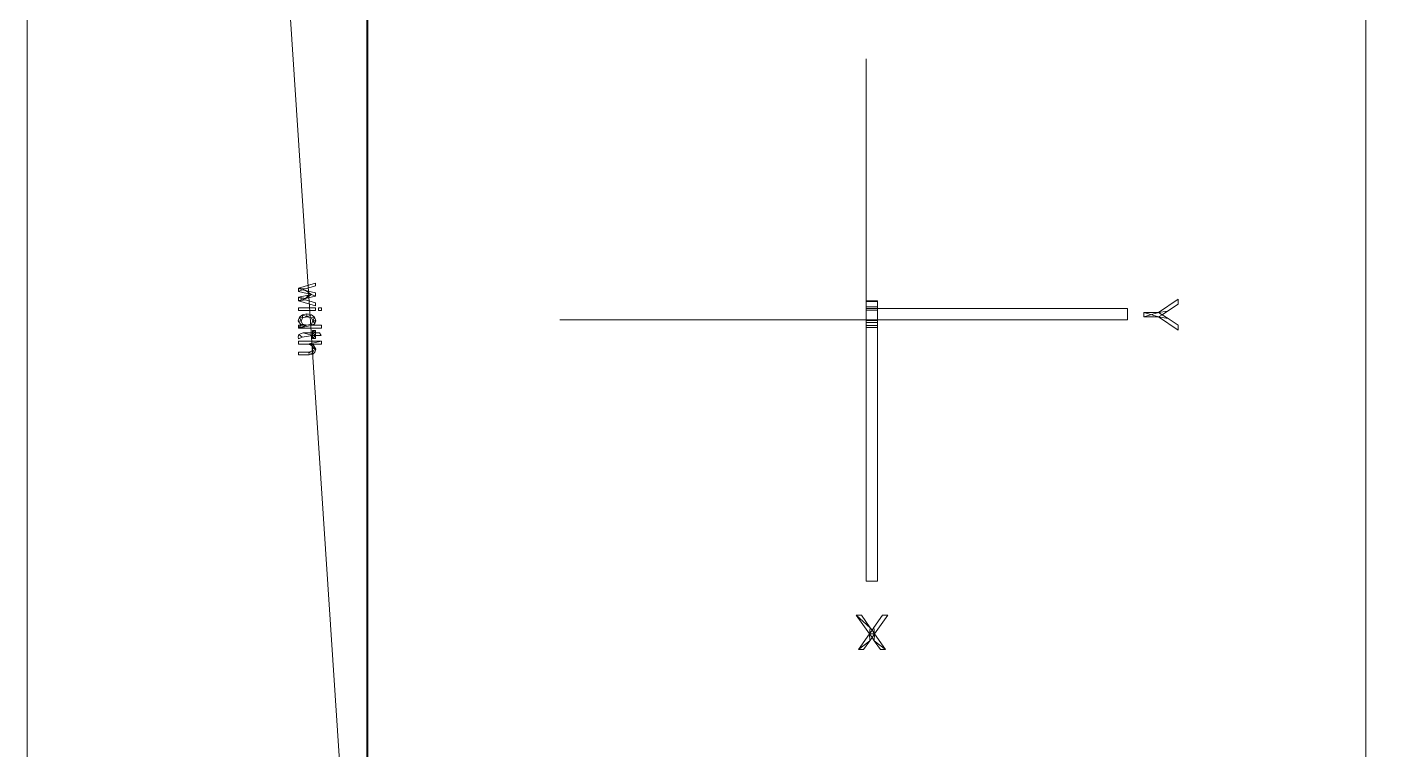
# Model space of a CAD drawing. Header units: millimetres. Extents: x -152400 to 152400, y -152400 to 152400.
# Drawn here: x -1639 to -441, y 2992 to 3628 of the extents above; entities that cross this region are included whole.
import ezdxf

# ---------------------------------------------------------------- set-up
doc = ezdxf.new("R2010")
doc.units = ezdxf.units.MM
for name, color, linetype, lineweight in [('A-FLOR', 192, 'Continuous', 15), ('A-GENM', 13, 'Continuous', 9), ('A-WALL', 113, 'Continuous', 15)]:
    doc.layers.add(name, color=color, linetype=linetype, lineweight=lineweight)

# ---------------------------------------------------------------- blocks, each defined once
blk = doc.blocks.new('7f4bebad787178e920c4c7aa11954aad24e457a1 - 7f4bebad787178e920c4c7aa11954aad24e457a1-2050850-Cover Sheet View')
at = {"layer": 'A-GENM'}
for p, q in [((0, -270), (0, 230)), ((-230, 0), (230, 0)), ((0, 0, 190), (0, 0, -210))]:
    blk.add_line(p, q, dxfattribs=at)
at = {"layer": 'A-GENM', "transparency": 33554458}
mesh = blk.add_polyface(dxfattribs=at)
corners = [(765, 440, 1870), (-765, 440, 1870), (-765, -440, 1870), (765, -440, 1870)]
mesh.append_faces([[corners[k] for k in face] for face in [(3, 0, 1, 2)]])
mesh = blk.add_polyface(dxfattribs=at)
corners = [(765, 440), (765, -440), (-765, -440), (-765, 440)]
mesh.append_faces([[corners[k] for k in face] for face in [(2, 3, 0, 1)]])
mesh = blk.add_polyface(dxfattribs=at)
corners = [(-765, 440, 1870), (765, 440, 1870), (765, 440), (-765, 440)]
mesh.append_faces([[corners[k] for k in face] for face in [(0, 1, 2, 3)]])
at = {"layer": 'A-GENM'}
mesh = blk.add_polyface(dxfattribs=at)
corners = [(-6.6, 244.6, 10), (-2.8, 244.6, 10), (-2.8, 257.3, 10), (9, 274.7, 10), (4.5, 274.7, 10), (-1.2, 265.8, 10), (-4.4, 260.7, 10), (-7.6, 265.4, 10), (-13.9, 274.7, 10), (-18.3, 274.7, 10), (-6.6, 257.3, 10)]
mesh.append_faces([[corners[k] for k in face] for face in [(2, 0, 1)]], dxfattribs={"vtx0": -1})
mesh.append_faces([[corners[k] for k in face] for face in [(6, 2, 5)]], dxfattribs={"vtx0": -1, "vtx1": -1})
mesh.append_faces([[corners[k] for k in face] for face in [(10, 6, 7)]], dxfattribs={"vtx0": -1, "vtx2": -1})
mesh.append_faces([[corners[k] for k in face] for face in [(10, 0, 2, 6)]], dxfattribs={"vtx1": -1, "vtx2": -1, "vtx3": -1})
mesh.append_faces([[corners[k] for k in face] for face in [(3, 4, 5, 2)]], dxfattribs={"vtx2": -1})
mesh.append_faces([[corners[k] for k in face] for face in [(7, 8, 9, 10)]], dxfattribs={"vtx3": -1})
mesh = blk.add_polyface(dxfattribs=at)
corners = [(-6.6, 244.6), (-6.6, 257.3), (-18.3, 274.7), (-13.9, 274.7), (-7.6, 265.4), (-4.4, 260.7), (-1.2, 265.8), (4.5, 274.7), (9, 274.7), (-2.8, 257.3), (-2.8, 244.6)]
mesh.append_faces([[corners[k] for k in face] for face in [(1, 10, 0)]], dxfattribs={"vtx0": -1})
mesh.append_faces([[corners[k] for k in face] for face in [(5, 1, 4)]], dxfattribs={"vtx0": -1, "vtx1": -1})
mesh.append_faces([[corners[k] for k in face] for face in [(9, 5, 6)]], dxfattribs={"vtx0": -1, "vtx2": -1})
mesh.append_faces([[corners[k] for k in face] for face in [(9, 10, 1, 5)]], dxfattribs={"vtx1": -1, "vtx2": -1, "vtx3": -1})
mesh.append_faces([[corners[k] for k in face] for face in [(2, 3, 4, 1)]], dxfattribs={"vtx2": -1})
mesh.append_faces([[corners[k] for k in face] for face in [(6, 7, 8, 9)]], dxfattribs={"vtx3": -1})
mesh = blk.add_polyface(dxfattribs=at)
corners = [(-18.3, 274.7, 10), (-13.9, 274.7, 10), (-13.9, 274.7), (-18.3, 274.7)]
mesh.append_faces([[corners[k] for k in face] for face in [(0, 1, 2, 3)]])
mesh = blk.add_polyface(dxfattribs=at)
corners = [(-6.6, 257.3, 10), (-18.3, 274.7, 10), (-18.3, 274.7), (-6.6, 257.3)]
mesh.append_faces([[corners[k] for k in face] for face in [(0, 1, 2, 3)]])
mesh = blk.add_polyface(dxfattribs=at)
corners = [(-13.9, 274.7, 10), (-7.6, 265.4, 10), (-7.6, 265.4), (-13.9, 274.7)]
mesh.append_faces([[corners[k] for k in face] for face in [(0, 1, 2, 3)]])
mesh = blk.add_polyface(dxfattribs=at)
corners = [(-7.6, 265.4, 10), (-4.4, 260.7, 10), (-4.4, 260.7), (-7.6, 265.4)]
mesh.append_faces([[corners[k] for k in face] for face in [(3, 0, 1, 2)]])
mesh = blk.add_polyface(dxfattribs=at)
corners = [(-4.4, 260.7, 10), (-1.2, 265.8, 10), (-1.2, 265.8), (-4.4, 260.7)]
mesh.append_faces([[corners[k] for k in face] for face in [(3, 0, 1, 2)]])
mesh = blk.add_polyface(dxfattribs=at)
corners = [(9, 274.7, 10), (-2.8, 257.3, 10), (-2.8, 257.3), (9, 274.7)]
mesh.append_faces([[corners[k] for k in face] for face in [(0, 1, 2, 3)]])
mesh = blk.add_polyface(dxfattribs=at)
corners = [(-1.2, 265.8, 10), (4.5, 274.7, 10), (4.5, 274.7), (-1.2, 265.8)]
mesh.append_faces([[corners[k] for k in face] for face in [(0, 1, 2, 3)]])
mesh = blk.add_polyface(dxfattribs=at)
corners = [(4.5, 274.7, 10), (9, 274.7, 10), (9, 274.7), (4.5, 274.7)]
mesh.append_faces([[corners[k] for k in face] for face in [(3, 0, 1, 2)]])
mesh = blk.add_polyface(dxfattribs=at)
corners = [(-6.6, 244.6, 10), (-6.6, 257.3, 10), (-6.6, 257.3), (-6.6, 244.6)]
mesh.append_faces([[corners[k] for k in face] for face in [(0, 1, 2, 3)]])
mesh = blk.add_polyface(dxfattribs=at)
corners = [(-2.8, 257.3, 10), (-2.8, 244.6, 10), (-2.8, 244.6), (-2.8, 257.3)]
mesh.append_faces([[corners[k] for k in face] for face in [(0, 1, 2, 3)]])
mesh = blk.add_polyface(dxfattribs=at)
corners = [(-2.8, 244.6, 10), (-6.6, 244.6, 10), (-6.6, 244.6), (-2.8, 244.6)]
mesh.append_faces([[corners[k] for k in face] for face in [(3, 0, 1, 2)]])
mesh = blk.add_polyface(dxfattribs=at)
corners = [(0, 230, 10), (-10, 230, 10), (-10, 0, 10), (0, 0, 10)]
mesh.append_faces([[corners[k] for k in face] for face in [(3, 0, 1, 2)]])
mesh = blk.add_polyface(dxfattribs=at)
corners = [(0, 230), (0, 0), (-10, 0), (-10, 230)]
mesh.append_faces([[corners[k] for k in face] for face in [(1, 2, 3, 0)]])
mesh = blk.add_polyface(dxfattribs=at)
corners = [(-10, 0, 10), (-10, 230, 10), (-10, 230), (-10, 0)]
mesh.append_faces([[corners[k] for k in face] for face in [(0, 1, 2, 3)]])
mesh = blk.add_polyface(dxfattribs=at)
corners = [(-10, 230, 10), (0, 230, 10), (0, 230), (-10, 230)]
mesh.append_faces([[corners[k] for k in face] for face in [(0, 1, 2, 3)]])
mesh = blk.add_polyface(dxfattribs=at)
corners = [(0, 230, 10), (0, 0, 10), (0, 0), (0, 230)]
mesh.append_faces([[corners[k] for k in face] for face in [(0, 1, 2, 3)]])
mesh = blk.add_polyface(dxfattribs=at)
corners = [(260.1, 19, 10), (260.1, 14.4, 10), (270.8, 6.8, 10), (273.3, 5.1, 10), (271, 3.4, 10), (260.1, -4.3, 10), (260.1, -8.8, 10), (276.5, 2.8, 10), (290.2, -6.9, 10), (290.2, -2.4, 10), (282.6, 3.1, 10), (279.5, 5.2, 10), (282.5, 7.1, 10), (290.2, 12.6, 10), (290.2, 17.1, 10), (276.5, 7.3, 10)]
mesh.append_faces([[corners[k] for k in face] for face in [(7, 11, 15, 3)]], dxfattribs={"vtx0": -1, "vtx1": -1, "vtx2": -1, "vtx3": -1})
mesh.append_faces([[corners[k] for k in face] for face in [(15, 11, 12), (15, 2, 3), (7, 3, 4, 6)]], dxfattribs={"vtx0": -1, "vtx2": -1})
mesh.append_faces([[corners[k] for k in face] for face in [(5, 6, 4)]], dxfattribs={"vtx1": -1})
mesh.append_faces([[corners[k] for k in face] for face in [(7, 8, 10, 11)]], dxfattribs={"vtx1": -1, "vtx3": -1})
mesh.append_faces([[corners[k] for k in face] for face in [(0, 1, 2, 15), (8, 9, 10)]], dxfattribs={"vtx2": -1})
mesh.append_faces([[corners[k] for k in face] for face in [(12, 13, 14, 15)]], dxfattribs={"vtx3": -1})
mesh = blk.add_polyface(dxfattribs=at)
corners = [(260.1, 19), (276.5, 7.3), (290.2, 17.1), (290.2, 12.6), (282.5, 7.1), (279.5, 5.2), (282.6, 3.1), (290.2, -2.4), (290.2, -6.9), (276.5, 2.8), (260.1, -8.8), (260.1, -4.3), (271, 3.4), (273.3, 5.1), (270.8, 6.8), (260.1, 14.4)]
mesh.append_faces([[corners[k] for k in face] for face in [(1, 13, 14)]], dxfattribs={"vtx0": -1, "vtx2": -1})
mesh.append_faces([[corners[k] for k in face] for face in [(9, 12, 13, 1)]], dxfattribs={"vtx0": -1, "vtx2": -1, "vtx3": -1})
mesh.append_faces([[corners[k] for k in face] for face in [(0, 1, 14, 15)]], dxfattribs={"vtx1": -1})
mesh.append_faces([[corners[k] for k in face] for face in [(5, 6, 9, 1)]], dxfattribs={"vtx1": -1, "vtx2": -1, "vtx3": -1})
mesh.append_faces([[corners[k] for k in face] for face in [(4, 5, 1, 2)]], dxfattribs={"vtx1": -1, "vtx3": -1})
mesh.append_faces([[corners[k] for k in face] for face in [(10, 11, 12, 9), (2, 3, 4)]], dxfattribs={"vtx2": -1})
mesh.append_faces([[corners[k] for k in face] for face in [(6, 7, 8, 9)]], dxfattribs={"vtx3": -1})
mesh = blk.add_polyface(dxfattribs=at)
corners = [(260.1, 14.4, 10), (260.1, 19, 10), (260.1, 19), (260.1, 14.4)]
mesh.append_faces([[corners[k] for k in face] for face in [(3, 0, 1, 2)]])
mesh = blk.add_polyface(dxfattribs=at)
corners = [(260.1, 19, 10), (276.5, 7.3, 10), (276.5, 7.3), (260.1, 19)]
mesh.append_faces([[corners[k] for k in face] for face in [(0, 1, 2, 3)]])
mesh = blk.add_polyface(dxfattribs=at)
corners = [(270.8, 6.8, 10), (260.1, 14.4, 10), (260.1, 14.4), (270.8, 6.8)]
mesh.append_faces([[corners[k] for k in face] for face in [(0, 1, 2, 3)]])
mesh = blk.add_polyface(dxfattribs=at)
corners = [(276.5, 7.3, 10), (290.2, 17.1, 10), (290.2, 17.1), (276.5, 7.3)]
mesh.append_faces([[corners[k] for k in face] for face in [(0, 1, 2, 3)]])
mesh = blk.add_polyface(dxfattribs=at)
corners = [(290.2, 12.6, 10), (282.5, 7.1, 10), (282.5, 7.1), (290.2, 12.6)]
mesh.append_faces([[corners[k] for k in face] for face in [(0, 1, 2, 3)]])
mesh = blk.add_polyface(dxfattribs=at)
corners = [(290.2, 17.1, 10), (290.2, 12.6, 10), (290.2, 12.6), (290.2, 17.1)]
mesh.append_faces([[corners[k] for k in face] for face in [(0, 1, 2, 3)]])
mesh = blk.add_polyface(dxfattribs=at)
corners = [(6.8, 10, 227.6), (-16.7, 10, 227.6), (-16.7, 10, 231.4), (2.2, 10, 231.4), (0.6, 10, 233.3), (-16.2, 10, 254), (-16.2, 10, 257.8), (5, 10, 257.8), (5, 10, 254), (-11.5, 10, 254), (-8.6, 10, 250.4), (6.8, 10, 231.5)]
mesh.append_faces([[corners[k] for k in face] for face in [(9, 6, 7, 8)]], dxfattribs={"vtx0": -1})
mesh.append_faces([[corners[k] for k in face] for face in [(11, 3, 4, 10)]], dxfattribs={"vtx0": -1, "vtx2": -1})
mesh.append_faces([[corners[k] for k in face] for face in [(3, 11, 0, 1)]], dxfattribs={"vtx0": -1, "vtx3": -1})
mesh.append_faces([[corners[k] for k in face] for face in [(4, 5, 10)]], dxfattribs={"vtx1": -1, "vtx2": -1})
mesh.append_faces([[corners[k] for k in face] for face in [(5, 6, 9, 10)]], dxfattribs={"vtx1": -1, "vtx3": -1})
mesh.append_faces([[corners[k] for k in face] for face in [(1, 2, 3)]], dxfattribs={"vtx2": -1})
mesh = blk.add_polyface(dxfattribs=at)
corners = [(-16.7, 10, 227.6), (6.8, 10, 227.6), (6.8, 0, 227.6), (-16.7, 0, 227.6)]
mesh.append_faces([[corners[k] for k in face] for face in [(0, 1, 2, 3)]])
mesh = blk.add_polyface(dxfattribs=at)
corners = [(-16.7, 10, 231.4), (-16.7, 10, 227.6), (-16.7, 0, 227.6), (-16.7, 0, 231.4)]
mesh.append_faces([[corners[k] for k in face] for face in [(0, 1, 2, 3)]])
mesh = blk.add_polyface(dxfattribs=at)
corners = [(2.2, 10, 231.4), (-16.7, 10, 231.4), (-16.7, 0, 231.4), (2.2, 0, 231.4)]
mesh.append_faces([[corners[k] for k in face] for face in [(0, 1, 2, 3)]])
mesh = blk.add_polyface(dxfattribs=at)
corners = [(6.8, 0, 227.6), (6.8, 0, 231.5), (-8.6, 0, 250.4), (-11.5, 0, 254), (5, 0, 254), (5, 0, 257.8), (-16.2, 0, 257.8), (-16.2, 0, 254), (0.6, 0, 233.3), (2.2, 0, 231.4), (-16.7, 0, 231.4), (-16.7, 0, 227.6)]
mesh.append_faces([[corners[k] for k in face] for face in [(9, 1, 8)]], dxfattribs={"vtx0": -1, "vtx1": -1})
mesh.append_faces([[corners[k] for k in face] for face in [(2, 7, 8, 1), (3, 6, 7, 2)]], dxfattribs={"vtx0": -1, "vtx2": -1})
mesh.append_faces([[corners[k] for k in face] for face in [(10, 11, 9), (5, 6, 3, 4)]], dxfattribs={"vtx1": -1})
mesh.append_faces([[corners[k] for k in face] for face in [(0, 1, 9, 11)]], dxfattribs={"vtx1": -1, "vtx2": -1})
mesh = blk.add_polyface(dxfattribs=at)
corners = [(-16.2, 10, 254), (0.6, 10, 233.3), (0.6, 0, 233.3), (-16.2, 0, 254)]
mesh.append_faces([[corners[k] for k in face] for face in [(0, 1, 2, 3)]])
mesh = blk.add_polyface(dxfattribs=at)
corners = [(-16.2, 10, 257.8), (-16.2, 10, 254), (-16.2, 0, 254), (-16.2, 0, 257.8)]
mesh.append_faces([[corners[k] for k in face] for face in [(0, 1, 2, 3)]])
mesh = blk.add_polyface(dxfattribs=at)
corners = [(5, 10, 257.8), (-16.2, 10, 257.8), (-16.2, 0, 257.8), (5, 0, 257.8)]
mesh.append_faces([[corners[k] for k in face] for face in [(0, 1, 2, 3)]])
mesh = blk.add_polyface(dxfattribs=at)
corners = [(-11.5, 10, 254), (5, 10, 254), (5, 0, 254), (-11.5, 0, 254)]
mesh.append_faces([[corners[k] for k in face] for face in [(0, 1, 2, 3)]])
mesh = blk.add_polyface(dxfattribs=at)
corners = [(-8.6, 10, 250.4), (-11.5, 10, 254), (-11.5, 0, 254), (-8.6, 0, 250.4)]
mesh.append_faces([[corners[k] for k in face] for face in [(3, 0, 1, 2)]])
mesh = blk.add_polyface(dxfattribs=at)
corners = [(0, 10, 205.6), (-10, 10, 205.6), (-10, 0, 205.6), (0, 0, 205.6)]
mesh.append_faces([[corners[k] for k in face] for face in [(3, 0, 1, 2)]])
mesh = blk.add_polyface(dxfattribs=at)
corners = [(0, 10), (0, 0), (-10, 0), (-10, 10)]
mesh.append_faces([[corners[k] for k in face] for face in [(2, 3, 0, 1)]])
mesh = blk.add_polyface(dxfattribs=at)
corners = [(-10, 10, 205.6), (0, 10, 205.6), (0, 10), (-10, 10)]
mesh.append_faces([[corners[k] for k in face] for face in [(3, 0, 1, 2)]])
mesh = blk.add_polyface(dxfattribs=at)
corners = [(-10, 0, 205.6), (-10, 10, 205.6), (-10, 10), (-10, 0)]
mesh.append_faces([[corners[k] for k in face] for face in [(3, 0, 1, 2)]])
mesh = blk.add_polyface(dxfattribs=at)
corners = [(0, 0, 10), (-10, 0, 10), (-10, 0), (0, 0)]
mesh.append_faces([[corners[k] for k in face] for face in [(0, 1, 2, 3)]])
mesh = blk.add_polyface(dxfattribs=at)
corners = [(0, 0, 205.6), (-10, 0, 205.6), (-10, 0), (0, 0)]
mesh.append_faces([[corners[k] for k in face] for face in [(3, 0, 1, 2)]])
mesh = blk.add_polyface(dxfattribs=at)
corners = [(6.8, 10, 231.5), (-8.6, 10, 250.4), (-8.6, 0, 250.4), (6.8, 0, 231.5)]
mesh.append_faces([[corners[k] for k in face] for face in [(0, 1, 2, 3)]])
mesh = blk.add_polyface(dxfattribs=at)
corners = [(230, 10, 10), (0, 10, 10), (0, 0, 10), (230, 0, 10)]
mesh.append_faces([[corners[k] for k in face] for face in [(3, 0, 1, 2)]])
mesh = blk.add_polyface(dxfattribs=at)
corners = [(230, 10), (230, 0), (0, 0), (0, 10)]
mesh.append_faces([[corners[k] for k in face] for face in [(1, 2, 3, 0)]])
mesh = blk.add_polyface(dxfattribs=at)
corners = [(0, 0, 10), (0, 10, 10), (0, 10), (0, 0)]
mesh.append_faces([[corners[k] for k in face] for face in [(0, 1, 2, 3)]])
mesh = blk.add_polyface(dxfattribs=at)
corners = [(0, 10, 10), (230, 10, 10), (230, 10), (0, 10)]
mesh.append_faces([[corners[k] for k in face] for face in [(0, 1, 2, 3)]])
mesh = blk.add_polyface(dxfattribs=at)
corners = [(0, 10, 205.6), (0, 0, 205.6), (0, 0), (0, 10)]
mesh.append_faces([[corners[k] for k in face] for face in [(3, 0, 1, 2)]])
mesh = blk.add_polyface(dxfattribs=at)
corners = [(0.6, 10, 233.3), (2.2, 10, 231.4), (2.2, 0, 231.4), (0.6, 0, 233.3)]
mesh.append_faces([[corners[k] for k in face] for face in [(0, 1, 2, 3)]])
mesh = blk.add_polyface(dxfattribs=at)
corners = [(5, 10, 254), (5, 10, 257.8), (5, 0, 257.8), (5, 0, 254)]
mesh.append_faces([[corners[k] for k in face] for face in [(0, 1, 2, 3)]])
mesh = blk.add_polyface(dxfattribs=at)
corners = [(6.8, 10, 227.6), (6.8, 10, 231.5), (6.8, 0, 231.5), (6.8, 0, 227.6)]
mesh.append_faces([[corners[k] for k in face] for face in [(3, 0, 1, 2)]])
mesh = blk.add_polyface(dxfattribs=at)
corners = [(230, 10, 10), (230, 0, 10), (230, 0), (230, 10)]
mesh.append_faces([[corners[k] for k in face] for face in [(0, 1, 2, 3)]])
mesh = blk.add_polyface(dxfattribs=at)
corners = [(260.1, -4.3, 10), (271, 3.4, 10), (271, 3.4), (260.1, -4.3)]
mesh.append_faces([[corners[k] for k in face] for face in [(3, 0, 1, 2)]])
mesh = blk.add_polyface(dxfattribs=at)
corners = [(276.5, 2.8, 10), (260.1, -8.8, 10), (260.1, -8.8), (276.5, 2.8)]
mesh.append_faces([[corners[k] for k in face] for face in [(0, 1, 2, 3)]])
mesh = blk.add_polyface(dxfattribs=at)
corners = [(273.3, 5.1, 10), (270.8, 6.8, 10), (270.8, 6.8), (273.3, 5.1)]
mesh.append_faces([[corners[k] for k in face] for face in [(3, 0, 1, 2)]])
mesh = blk.add_polyface(dxfattribs=at)
corners = [(271, 3.4, 10), (273.3, 5.1, 10), (273.3, 5.1), (271, 3.4)]
mesh.append_faces([[corners[k] for k in face] for face in [(3, 0, 1, 2)]])
mesh = blk.add_polyface(dxfattribs=at)
corners = [(290.2, -6.9, 10), (276.5, 2.8, 10), (276.5, 2.8), (290.2, -6.9)]
mesh.append_faces([[corners[k] for k in face] for face in [(0, 1, 2, 3)]])
mesh = blk.add_polyface(dxfattribs=at)
corners = [(282.5, 7.1, 10), (279.5, 5.2, 10), (279.5, 5.2), (282.5, 7.1)]
mesh.append_faces([[corners[k] for k in face] for face in [(0, 1, 2, 3)]])
mesh = blk.add_polyface(dxfattribs=at)
corners = [(279.5, 5.2, 10), (282.6, 3.1, 10), (282.6, 3.1), (279.5, 5.2)]
mesh.append_faces([[corners[k] for k in face] for face in [(0, 1, 2, 3)]])
mesh = blk.add_polyface(dxfattribs=at)
corners = [(282.6, 3.1, 10), (290.2, -2.4, 10), (290.2, -2.4), (282.6, 3.1)]
mesh.append_faces([[corners[k] for k in face] for face in [(0, 1, 2, 3)]])
mesh = blk.add_polyface(dxfattribs=at)
corners = [(230, 0, 10), (0, 0, 10), (0, 0), (230, 0)]
mesh.append_faces([[corners[k] for k in face] for face in [(0, 1, 2, 3)]])
mesh = blk.add_polyface(dxfattribs=at)
corners = [(260.1, -8.8, 10), (260.1, -4.3, 10), (260.1, -4.3), (260.1, -8.8)]
mesh.append_faces([[corners[k] for k in face] for face in [(0, 1, 2, 3)]])
mesh = blk.add_polyface(dxfattribs=at)
corners = [(290.2, -2.4, 10), (290.2, -6.9, 10), (290.2, -6.9), (290.2, -2.4)]
mesh.append_faces([[corners[k] for k in face] for face in [(0, 1, 2, 3)]])
at = {"layer": 'A-GENM', "transparency": 33554458}
mesh = blk.add_polyface(dxfattribs=at)
corners = [(765, -440, 1870), (-765, -440, 1870), (-765, -440), (765, -440)]
mesh.append_faces([[corners[k] for k in face] for face in [(0, 1, 2, 3)]])
at = {"layer": 'A-GENM'}
mesh = blk.add_polyface(dxfattribs=at)
corners = [(-28, -500, 5), (-24.9, -500, 5), (-22.4, -488.6, 5), (-21.9, -491.3, 5), (-20, -500, 5), (-16.9, -500, 5), (-12.4, -485.2, 5), (-15, -485.2, 5), (-17.6, -493.8, 5), (-18.4, -496.6, 5), (-18.9, -493.9, 5), (-20.9, -485.2, 5), (-23.9, -485.2, 5), (-26, -494, 5), (-26.6, -496.9, 5), (-27.3, -493.9, 5), (-29.9, -485.2, 5), (-32.5, -485.2, 5)]
mesh.append_faces([[corners[k] for k in face] for face in [(15, 0, 14), (5, 9, 4)]], dxfattribs={"vtx0": -1, "vtx1": -1})
mesh.append_faces([[corners[k] for k in face] for face in [(14, 0, 1)]], dxfattribs={"vtx0": -1, "vtx2": -1})
mesh.append_faces([[corners[k] for k in face] for face in [(12, 13, 2, 11), (3, 4, 10, 2), (8, 9, 5), (10, 11, 2), (9, 10, 4)]], dxfattribs={"vtx1": -1, "vtx2": -1})
mesh.append_faces([[corners[k] for k in face] for face in [(1, 2, 13, 14)]], dxfattribs={"vtx1": -1, "vtx3": -1})
mesh.append_faces([[corners[k] for k in face] for face in [(6, 7, 8, 5)]], dxfattribs={"vtx2": -1})
mesh.append_faces([[corners[k] for k in face] for face in [(15, 16, 17, 0)]], dxfattribs={"vtx3": -1})
mesh = blk.add_polyface(dxfattribs=at)
corners = [(-28, -500), (-32.5, -485.2), (-29.9, -485.2), (-27.3, -493.9), (-26.6, -496.9), (-26, -494), (-23.9, -485.2), (-20.9, -485.2), (-18.9, -493.9), (-18.4, -496.6), (-17.6, -493.8), (-15, -485.2), (-12.4, -485.2), (-16.9, -500), (-20, -500), (-21.9, -491.3), (-22.4, -488.6), (-24.9, -500)]
mesh.append_faces([[corners[k] for k in face] for face in [(10, 13, 9), (0, 4, 17)]], dxfattribs={"vtx0": -1, "vtx1": -1})
mesh.append_faces([[corners[k] for k in face] for face in [(9, 13, 14), (8, 15, 16, 7), (17, 4, 5, 16)]], dxfattribs={"vtx0": -1, "vtx2": -1})
mesh.append_faces([[corners[k] for k in face] for face in [(3, 4, 0), (6, 7, 16, 5)]], dxfattribs={"vtx1": -1, "vtx2": -1})
mesh.append_faces([[corners[k] for k in face] for face in [(14, 15, 8, 9)]], dxfattribs={"vtx1": -1, "vtx3": -1})
mesh.append_faces([[corners[k] for k in face] for face in [(1, 2, 3, 0)]], dxfattribs={"vtx2": -1})
mesh.append_faces([[corners[k] for k in face] for face in [(10, 11, 12, 13)]], dxfattribs={"vtx3": -1})
mesh = blk.add_polyface(dxfattribs=at)
corners = [(-28, -500, 5), (-32.5, -485.2, 5), (-32.5, -485.2), (-28, -500)]
mesh.append_faces([[corners[k] for k in face] for face in [(3, 0, 1, 2)]])
mesh = blk.add_polyface(dxfattribs=at)
corners = [(-29.9, -485.2, 5), (-27.3, -493.9, 5), (-27.3, -493.9), (-29.9, -485.2)]
mesh.append_faces([[corners[k] for k in face] for face in [(3, 0, 1, 2)]])
mesh = blk.add_polyface(dxfattribs=at)
corners = [(-26, -494, 5), (-23.9, -485.2, 5), (-23.9, -485.2), (-26, -494)]
mesh.append_faces([[corners[k] for k in face] for face in [(0, 1, 2, 3)]])
mesh = blk.add_polyface(dxfattribs=at)
corners = [(-22.4, -488.6, 5), (-24.9, -500, 5), (-24.9, -500), (-22.4, -488.6)]
mesh.append_faces([[corners[k] for k in face] for face in [(3, 0, 1, 2)]])
mesh = blk.add_polyface(dxfattribs=at)
corners = [(-20.9, -485.2, 5), (-18.9, -493.9, 5), (-18.9, -493.9), (-20.9, -485.2)]
mesh.append_faces([[corners[k] for k in face] for face in [(0, 1, 2, 3)]])
mesh = blk.add_polyface(dxfattribs=at)
corners = [(-17.6, -493.8, 5), (-15, -485.2, 5), (-15, -485.2), (-17.6, -493.8)]
mesh.append_faces([[corners[k] for k in face] for face in [(3, 0, 1, 2)]])
mesh = blk.add_polyface(dxfattribs=at)
corners = [(-12.4, -485.2, 5), (-16.9, -500, 5), (-16.9, -500), (-12.4, -485.2)]
mesh.append_faces([[corners[k] for k in face] for face in [(0, 1, 2, 3)]])
mesh = blk.add_polyface(dxfattribs=at)
corners = [(-10.7, -482.4, 5), (-8.2, -482.4, 5), (-8.2, -479.9, 5), (-10.7, -479.9, 5), (-10.7, -500, 5), (-8.2, -500, 5), (-8.2, -485.2, 5), (-10.7, -485.2, 5)]
mesh.append_faces([[corners[k] for k in face] for face in [(3, 0, 1, 2), (7, 4, 5, 6)]])
mesh = blk.add_polyface(dxfattribs=at)
corners = [(-10.7, -482.4), (-10.7, -479.9), (-8.2, -479.9), (-8.2, -482.4), (-10.7, -500), (-10.7, -485.2), (-8.2, -485.2), (-8.2, -500)]
mesh.append_faces([[corners[k] for k in face] for face in [(2, 3, 0, 1), (6, 7, 4, 5)]])
mesh = blk.add_polyface(dxfattribs=at)
corners = [(-10.7, -500, 5), (-10.7, -485.2, 5), (-10.7, -485.2), (-10.7, -500)]
mesh.append_faces([[corners[k] for k in face] for face in [(0, 1, 2, 3)]])
mesh = blk.add_polyface(dxfattribs=at)
corners = [(-8.2, -485.2, 5), (-8.2, -500, 5), (-8.2, -500), (-8.2, -485.2)]
mesh.append_faces([[corners[k] for k in face] for face in [(0, 1, 2, 3)]])
mesh = blk.add_polyface(dxfattribs=at)
corners = [(4.7, -500, 5), (7.2, -500, 5), (7.2, -479.9, 5), (4.7, -479.9, 5), (4.7, -487.4, 5), (3.1, -485.6, 5), (0.7, -484.9, 5), (-2.5, -485.9, 5), (-4.6, -488.6, 5), (-5.3, -492.6, 5), (-4.6, -496.6, 5), (-2.4, -499.3, 5), (0.8, -500.3, 5), (4.7, -497.6, 5), (-2.8, -492.6, 5), (-1.8, -488.7, 5), (0.9, -487.4, 5), (3.6, -488.7, 5), (4.7, -492.8, 5), (3.6, -496.6, 5), (1, -497.8, 5), (-1.7, -496.5, 5)]
mesh.append_faces([[corners[k] for k in face] for face in [(16, 7, 15)]], dxfattribs={"vtx0": -1, "vtx1": -1})
mesh.append_faces([[corners[k] for k in face] for face in [(14, 9, 10, 21), (11, 20, 21, 10), (15, 7, 8, 14), (14, 8, 9), (20, 11, 12), (13, 19, 20, 12), (17, 4, 5, 16)]], dxfattribs={"vtx0": -1, "vtx2": -1})
mesh.append_faces([[corners[k] for k in face] for face in [(4, 17, 18, 1)]], dxfattribs={"vtx0": -1, "vtx2": -1, "vtx3": -1})
mesh.append_faces([[corners[k] for k in face] for face in [(6, 7, 16, 5)]], dxfattribs={"vtx1": -1, "vtx2": -1})
mesh.append_faces([[corners[k] for k in face] for face in [(18, 19, 13, 1)]], dxfattribs={"vtx1": -1, "vtx2": -1, "vtx3": -1})
mesh.append_faces([[corners[k] for k in face] for face in [(13, 0, 1), (2, 3, 4, 1)]], dxfattribs={"vtx2": -1})
mesh = blk.add_polyface(dxfattribs=at)
corners = [(4.7, -500), (4.7, -497.6), (0.8, -500.3), (-2.4, -499.3), (-4.6, -496.6), (-5.3, -492.6), (-4.6, -488.6), (-2.5, -485.9), (0.7, -484.9), (3.1, -485.6), (4.7, -487.4), (4.7, -479.9), (7.2, -479.9), (7.2, -500), (-2.8, -492.6), (-1.7, -496.5), (1, -497.8), (3.6, -496.6), (4.7, -492.8), (3.6, -488.7), (0.9, -487.4), (-1.8, -488.7)]
mesh.append_faces([[corners[k] for k in face] for face in [(18, 1, 17)]], dxfattribs={"vtx0": -1, "vtx1": -1})
mesh.append_faces([[corners[k] for k in face] for face in [(3, 15, 16, 2), (4, 14, 15, 3), (20, 8, 9)]], dxfattribs={"vtx0": -1, "vtx2": -1})
mesh.append_faces([[corners[k] for k in face] for face in [(14, 4, 5, 6)]], dxfattribs={"vtx0": -1, "vtx3": -1})
mesh.append_faces([[corners[k] for k in face] for face in [(18, 19, 10, 13)]], dxfattribs={"vtx1": -1, "vtx2": -1, "vtx3": -1})
mesh.append_faces([[corners[k] for k in face] for face in [(16, 17, 1, 2), (9, 10, 19, 20), (7, 8, 20, 21), (6, 7, 21, 14)]], dxfattribs={"vtx1": -1, "vtx3": -1})
mesh.append_faces([[corners[k] for k in face] for face in [(13, 0, 1, 18)]], dxfattribs={"vtx2": -1, "vtx3": -1})
mesh.append_faces([[corners[k] for k in face] for face in [(10, 11, 12, 13)]], dxfattribs={"vtx3": -1})
mesh = blk.add_polyface(dxfattribs=at)
corners = [(4.7, -487.4, 5), (4.7, -479.9, 5), (4.7, -479.9), (4.7, -487.4)]
mesh.append_faces([[corners[k] for k in face] for face in [(0, 1, 2, 3)]])
mesh = blk.add_polyface(dxfattribs=at)
corners = [(7.2, -479.9, 5), (7.2, -500, 5), (7.2, -500), (7.2, -479.9)]
mesh.append_faces([[corners[k] for k in face] for face in [(0, 1, 2, 3)]])
mesh = blk.add_polyface(dxfattribs=at)
corners = [(15.1, -496.9, 5), (13.8, -487.8, 5), (16.3, -487.8, 5), (16.3, -485.2, 5), (13.8, -485.2, 5), (13.8, -480.2, 5), (11.3, -481.7, 5), (11.3, -485.2, 5), (9.4, -485.2, 5), (9.4, -487.8, 5), (11.3, -487.8, 5), (11.3, -496, 5), (12.7, -499.9, 5), (14.8, -500.3, 5), (16.6, -500.1, 5)]
mesh.append_faces([[corners[k] for k in face] for face in [(4, 2, 3)]], dxfattribs={"vtx0": -1})
mesh.append_faces([[corners[k] for k in face] for face in [(11, 1, 10)]], dxfattribs={"vtx0": -1, "vtx1": -1})
mesh.append_faces([[corners[k] for k in face] for face in [(10, 4, 7)]], dxfattribs={"vtx0": -1, "vtx1": -1, "vtx2": -1})
mesh.append_faces([[corners[k] for k in face] for face in [(9, 10, 7, 8)]], dxfattribs={"vtx1": -1})
mesh.append_faces([[corners[k] for k in face] for face in [(1, 2, 4, 10)]], dxfattribs={"vtx1": -1, "vtx2": -1, "vtx3": -1})
mesh.append_faces([[corners[k] for k in face] for face in [(11, 12, 0, 1)]], dxfattribs={"vtx1": -1, "vtx3": -1})
mesh.append_faces([[corners[k] for k in face] for face in [(13, 14, 0, 12)]], dxfattribs={"vtx2": -1})
mesh.append_faces([[corners[k] for k in face] for face in [(4, 5, 6, 7)]], dxfattribs={"vtx3": -1})
mesh = blk.add_polyface(dxfattribs=at)
corners = [(15.1, -496.9), (16.6, -500.1), (14.8, -500.3), (12.7, -499.9), (11.3, -496), (11.3, -487.8), (9.4, -487.8), (9.4, -485.2), (11.3, -485.2), (11.3, -481.7), (13.8, -480.2), (13.8, -485.2), (16.3, -485.2), (16.3, -487.8), (13.8, -487.8)]
mesh.append_faces([[corners[k] for k in face] for face in [(8, 6, 7)]], dxfattribs={"vtx0": -1})
mesh.append_faces([[corners[k] for k in face] for face in [(5, 11, 14, 4)]], dxfattribs={"vtx0": -1, "vtx1": -1, "vtx2": -1})
mesh.append_faces([[corners[k] for k in face] for face in [(8, 11, 5, 6)]], dxfattribs={"vtx0": -1, "vtx1": -1, "vtx3": -1})
mesh.append_faces([[corners[k] for k in face] for face in [(4, 14, 0, 3)]], dxfattribs={"vtx0": -1, "vtx2": -1})
mesh.append_faces([[corners[k] for k in face] for face in [(9, 10, 11, 8)]], dxfattribs={"vtx2": -1})
mesh.append_faces([[corners[k] for k in face] for face in [(11, 12, 13, 14), (0, 1, 2, 3)]], dxfattribs={"vtx3": -1})
mesh = blk.add_polyface(dxfattribs=at)
corners = [(11.3, -496, 5), (11.3, -487.8, 5), (11.3, -487.8), (11.3, -496)]
mesh.append_faces([[corners[k] for k in face] for face in [(3, 0, 1, 2)]])
mesh = blk.add_polyface(dxfattribs=at)
corners = [(13.8, -487.8, 5), (15.1, -496.9, 5), (15.1, -496.9), (13.8, -487.8)]
mesh.append_faces([[corners[k] for k in face] for face in [(0, 1, 2, 3)]])
mesh = blk.add_polyface(dxfattribs=at)
corners = [(18.8, -500, 5), (21.3, -500, 5), (21.3, -492.2, 5), (21.8, -489.5, 5), (23.1, -488, 5), (25.2, -487.4, 5), (27.5, -488.3, 5), (28.3, -490.9, 5), (28.3, -500, 5), (30.8, -500, 5), (30.8, -490.7, 5), (30.2, -487.4, 5), (28.5, -485.6, 5), (25.7, -484.9, 5), (21.3, -487.3, 5), (21.3, -479.9, 5), (18.8, -479.9, 5)]
mesh.append_faces([[corners[k] for k in face] for face in [(5, 13, 4)]], dxfattribs={"vtx0": -1, "vtx1": -1})
mesh.append_faces([[corners[k] for k in face] for face in [(14, 2, 3), (14, 3, 4, 13), (7, 10, 11), (13, 5, 6, 12)]], dxfattribs={"vtx0": -1, "vtx2": -1})
mesh.append_faces([[corners[k] for k in face] for face in [(11, 12, 6, 7)]], dxfattribs={"vtx1": -1, "vtx3": -1})
mesh.append_faces([[corners[k] for k in face] for face in [(0, 1, 2, 16)]], dxfattribs={"vtx2": -1})
mesh.append_faces([[corners[k] for k in face] for face in [(14, 15, 16, 2)]], dxfattribs={"vtx2": -1, "vtx3": -1})
mesh.append_faces([[corners[k] for k in face] for face in [(7, 8, 9, 10)]], dxfattribs={"vtx3": -1})
mesh = blk.add_polyface(dxfattribs=at)
corners = [(18.8, -500), (18.8, -479.9), (21.3, -479.9), (21.3, -487.3), (25.7, -484.9), (28.5, -485.6), (30.2, -487.4), (30.8, -490.7), (30.8, -500), (28.3, -500), (28.3, -490.9), (27.5, -488.3), (25.2, -487.4), (23.1, -488), (21.8, -489.5), (21.3, -492.2), (21.3, -500)]
mesh.append_faces([[corners[k] for k in face] for face in [(10, 7, 8, 9)]], dxfattribs={"vtx0": -1})
mesh.append_faces([[corners[k] for k in face] for face in [(12, 4, 11)]], dxfattribs={"vtx0": -1, "vtx1": -1})
mesh.append_faces([[corners[k] for k in face] for face in [(3, 14, 15), (4, 12, 13)]], dxfattribs={"vtx0": -1, "vtx2": -1})
mesh.append_faces([[corners[k] for k in face] for face in [(5, 6, 11, 4)]], dxfattribs={"vtx1": -1, "vtx2": -1})
mesh.append_faces([[corners[k] for k in face] for face in [(6, 7, 10, 11), (3, 4, 13, 14)]], dxfattribs={"vtx1": -1, "vtx3": -1})
mesh.append_faces([[corners[k] for k in face] for face in [(1, 2, 3, 15)]], dxfattribs={"vtx2": -1, "vtx3": -1})
mesh.append_faces([[corners[k] for k in face] for face in [(15, 16, 0, 1)]], dxfattribs={"vtx3": -1})
mesh = blk.add_polyface(dxfattribs=at)
corners = [(18.8, -500, 5), (18.8, -479.9, 5), (18.8, -479.9), (18.8, -500)]
mesh.append_faces([[corners[k] for k in face] for face in [(0, 1, 2, 3)]])
mesh = blk.add_polyface(dxfattribs=at)
corners = [(21.3, -479.9, 5), (21.3, -487.3, 5), (21.3, -487.3), (21.3, -479.9)]
mesh.append_faces([[corners[k] for k in face] for face in [(0, 1, 2, 3)]])
mesh = blk.add_polyface(dxfattribs=at)
corners = [(28.3, -500, 5), (28.3, -490.9, 5), (28.3, -490.9), (28.3, -500)]
mesh.append_faces([[corners[k] for k in face] for face in [(3, 0, 1, 2)]])
mesh = blk.add_polyface(dxfattribs=at)
corners = [(30.8, -490.7, 5), (30.8, -500, 5), (30.8, -500), (30.8, -490.7)]
mesh.append_faces([[corners[k] for k in face] for face in [(3, 0, 1, 2)]])
mesh = blk.add_polyface(dxfattribs=at)
corners = [(-20, -500, 5), (-21.9, -491.3, 5), (-21.9, -491.3), (-20, -500)]
mesh.append_faces([[corners[k] for k in face] for face in [(3, 0, 1, 2)]])
mesh = blk.add_polyface(dxfattribs=at)
corners = [(21.3, -492.2, 5), (21.3, -500, 5), (21.3, -500), (21.3, -492.2)]
mesh.append_faces([[corners[k] for k in face] for face in [(0, 1, 2, 3)]])

msp = doc.modelspace()

# ---------------------------------------------------------------- block references
at = {"layer": 'A-GENM', "rotation": 270}
msp.add_blockref('7f4bebad787178e920c4c7aa11954aad24e457a1 - 7f4bebad787178e920c4c7aa11954aad24e457a1-2050850-Cover Sheet View', (-900, 3370), dxfattribs=at)

# ---------------------------------------------------------------- meshes
at = {"layer": 'A-FLOR', "lineweight": 18}
mesh = msp.add_polyface(dxfattribs=at)
corners = [(-1339, 7145), (327, 7145), (327, 2604), (-1339, 2604)]
mesh.append_faces([[corners[k] for k in face] for face in [(2, 3, 0, 1)]])
mesh = msp.add_polyface(dxfattribs=at)
corners = [(-1339, 7145, 1), (-1339, 2604, 1), (327, 2604, 1), (327, 7145, 1)]
mesh.append_faces([[corners[k] for k in face] for face in [(1, 2, 3, 0)]])
mesh = msp.add_polyface(dxfattribs=at)
corners = [(-1339, 7145), (-1339, 2604), (-1339, 2604, 1), (-1339, 7145, 1)]
mesh.append_faces([[corners[k] for k in face] for face in [(0, 1, 2, 3)]])
mesh = msp.add_polyface(dxfattribs=at)
corners = [(-1339, 2454), (1430, 2454), (1430, 4307), (3741, 4307), (3741, -1965), (-1339, -1965)]
mesh.append_faces([[corners[k] for k in face] for face in [(3, 4, 1, 2)]], dxfattribs={"vtx1": -1})
mesh.append_faces([[corners[k] for k in face] for face in [(5, 0, 1, 4)]], dxfattribs={"vtx2": -1})
mesh = msp.add_polyface(dxfattribs=at)
corners = [(-1339, 2454, 1), (-1339, -1965, 1), (3741, -1965, 1), (3741, 4307, 1), (1430, 4307, 1), (1430, 2454, 1)]
mesh.append_faces([[corners[k] for k in face] for face in [(5, 2, 3, 4)]], dxfattribs={"vtx0": -1})
mesh.append_faces([[corners[k] for k in face] for face in [(5, 0, 1, 2)]], dxfattribs={"vtx3": -1})
at = {"layer": 'A-WALL', "lineweight": 18}
mesh = msp.add_polyface(dxfattribs=at)
corners = [(-1639, 2454), (-1639, 2454, 2580), (-1639, 7145, 2580), (-1639, 7145)]
mesh.append_faces([[corners[k] for k in face] for face in [(2, 3, 0, 1)]])
mesh = msp.add_polyface(dxfattribs=at)
corners = [(-1339, 7145), (-1339, 2604), (-1339, 2454), (-1639, 2454), (-1639, 7145)]
mesh.append_faces([[corners[k] for k in face] for face in [(1, 4, 0)]], dxfattribs={"vtx0": -1})
mesh.append_faces([[corners[k] for k in face] for face in [(3, 4, 1, 2)]], dxfattribs={"vtx1": -1})
mesh = msp.add_polyface(dxfattribs=at)
corners = [(-1339, 2454, 2580), (-1339, 2604, 2580), (-1339, 7145, 2580), (-1639, 7145, 2580), (-1639, 2454, 2580)]
mesh.append_faces([[corners[k] for k in face] for face in [(1, 4, 0)]], dxfattribs={"vtx0": -1})
mesh.append_faces([[corners[k] for k in face] for face in [(3, 4, 1, 2)]], dxfattribs={"vtx1": -1})
mesh = msp.add_polyface(dxfattribs=at)
corners = [(-1339, 2454), (-1339, 2604), (-1339, 7145), (-1339, 7145, 2580), (-1339, 2604, 2580), (-1339, 2454, 2580)]
mesh.append_faces([[corners[k] for k in face] for face in [(4, 5, 0, 1), (1, 2, 3, 4)]], dxfattribs={"vtx3": -1})

doc.saveas('drawing.dxf')
